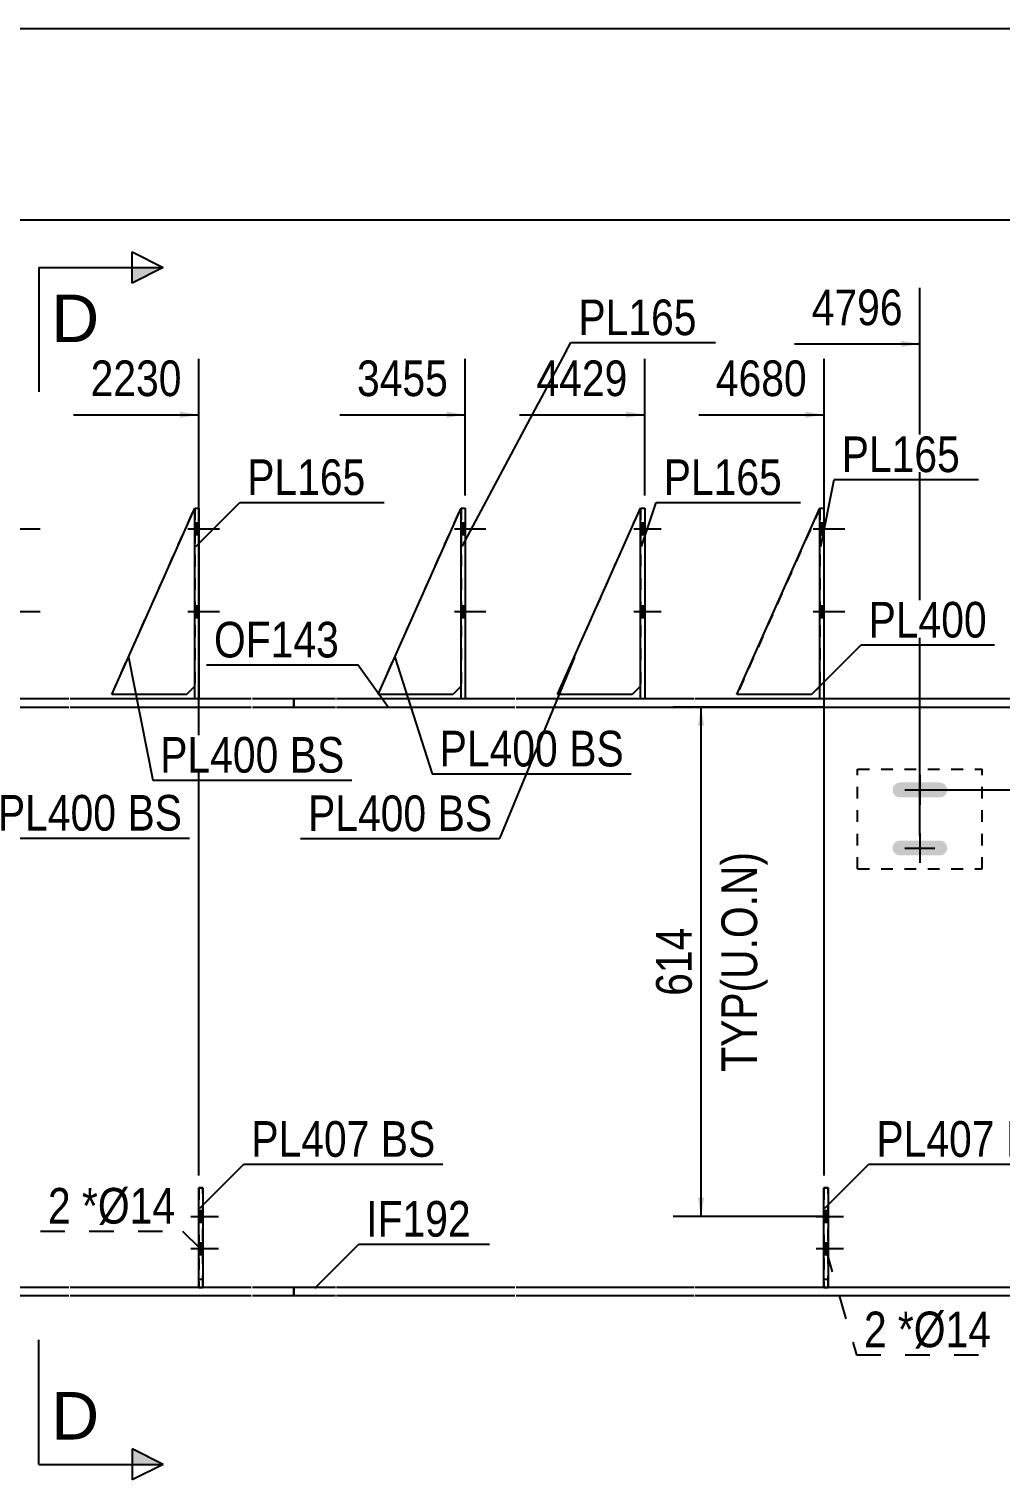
# Model space of a CAD drawing. Header units: millimetres. Extents: x -49 to 353, y -199 to 78.
# Drawn here: x 55.1 to 133.2, y -38.8 to 77.8 of the extents above; entities that cross this region are included whole.
import ezdxf

# ---------------------------------------------------------------- set-up
doc = ezdxf.new("R2010")
doc.units = ezdxf.units.MM
doc.linetypes.add('DXK_LINE_DOT1', pattern=[1.8814, 0.9407, -0.9407])
doc.linetypes.add('DXK_LINE_DOT2', pattern=[3.9198, 1.9599, -1.9599])
doc.styles.add('Arial', font='ARIAL.TTF', dxfattribs={"height": 0.2})
doc.styles.add('Arial Narrow', font='ARIALN.TTF', dxfattribs={"height": 0.2})

# ---------------------------------------------------------------- blocks, each defined once
blk = doc.blocks.new('Unknown-627019862-1200')
at = {"color": 5, "linetype": 'Continuous'}
blk.add_line((353.34, 77.84), (-46.66, 77.84), dxfattribs=at)
blk = doc.blocks.new('Part-627019862-1225 - 1220')
at = {"color": 7, "linetype": 'DXK_LINE_DOT1'}
for p, q in [((61.78, 24.33), (68.45, 39.33)), ((68.45, 39.33), (68.45, 25)), ((68.45, 25), (67.78, 24.33)), ((67.78, 24.33), (61.78, 24.33))]:
    blk.add_line(p, q, dxfattribs=at)
blk = doc.blocks.new('Part-627019862-1229 - 1220')
at = {"color": 7, "linetype": 'DXK_LINE_DOT1'}
for p, q in [((119, -15.33), (119, -23.33)), ((119.33, -15.33), (119, -15.33)), ((119.33, -23.33), (119.33, -15.33)), ((119, -22.67), (119.33, -22.67)), ((119, -23.33), (119.33, -23.33))]:
    blk.add_line(p, q, dxfattribs=at)
blk = doc.blocks.new('Part-627019862-1230 - 1220')
at = {"color": 2, "linetype": 'Continuous'}
for p, q in [((119, -23.33), (119, -15.33)), ((119, -15.33), (119.33, -15.33)), ((119.33, -15.33), (119.33, -23.33)), ((119.33, -23.33), (119, -23.33))]:
    blk.add_line(p, q, dxfattribs=at)
blk = doc.blocks.new('Part-627019862-1232 - 1220')
at = {"color": 2, "linetype": 'Continuous'}
for p, q in [((83.18, 24.33), (89.85, 39.33)), ((89.85, 25), (89.18, 24.33)), ((89.18, 24.33), (83.18, 24.33))]:
    blk.add_line(p, q, dxfattribs=at)
at = {"color": 7, "linetype": 'DXK_LINE_DOT1'}
blk.add_line((89.85, 39.33), (89.85, 25), dxfattribs=at)
blk = doc.blocks.new('Part-627019862-1233 - 1220')
at = {"color": 2, "linetype": 'Continuous'}
for p, q in [((112, 24.33), (118.67, 39.33)), ((118.67, 25), (118, 24.33)), ((118, 24.33), (112, 24.33))]:
    blk.add_line(p, q, dxfattribs=at)
at = {"color": 7, "linetype": 'DXK_LINE_DOT1'}
blk.add_line((118.67, 39.33), (118.67, 25), dxfattribs=at)
blk = doc.blocks.new('Part-627019862-1241 - 1220')
at = {"color": 7, "linetype": 'DXK_LINE_DOT1'}
for p, q in [((68.78, -15.33), (68.78, -23.33)), ((69.11, -15.33), (68.78, -15.33)), ((69.11, -23.33), (69.11, -15.33)), ((68.78, -22.67), (69.11, -22.67)), ((68.78, -23.33), (69.11, -23.33))]:
    blk.add_line(p, q, dxfattribs=at)
blk = doc.blocks.new('Part-627019862-1242 - 1220')
at = {"color": 2, "linetype": 'Continuous'}
for p, q in [((68.78, -23.33), (68.78, -15.33)), ((68.78, -15.33), (69.11, -15.33)), ((69.11, -15.33), (69.11, -23.33)), ((69.11, -23.33), (68.78, -23.33))]:
    blk.add_line(p, q, dxfattribs=at)
blk = doc.blocks.new('Part-627019862-1243 - 1220')
at = {"color": 2, "linetype": 'Continuous'}
for p, q in [((61.78, 24.33), (68.45, 39.33)), ((68.45, 25), (67.78, 24.33)), ((67.78, 24.33), (61.78, 24.33))]:
    blk.add_line(p, q, dxfattribs=at)
blk = doc.blocks.new('Part-627019862-1244 - 1220')
at = {"color": 2, "linetype": 'Continuous'}
for p, q in [((68.45, 24), (68.45, 39.33)), ((68.45, 39.33), (68.78, 39.33)), ((68.78, 39.33), (68.78, 24))]:
    blk.add_line(p, q, dxfattribs=at)
at = {"color": 7, "linetype": 'DXK_LINE_DOT1'}
blk.add_line((68.78, 24), (68.45, 24), dxfattribs=at)
blk = doc.blocks.new('Part-627019862-1247 - 1220')
at = {"color": 2, "linetype": 'Continuous'}
for p, q in [((97.6, 24.33), (104.27, 39.33)), ((104.27, 25), (103.6, 24.33)), ((103.6, 24.33), (97.6, 24.33))]:
    blk.add_line(p, q, dxfattribs=at)
at = {"color": 7, "linetype": 'DXK_LINE_DOT1'}
blk.add_line((104.27, 39.33), (104.27, 25), dxfattribs=at)
blk = doc.blocks.new('Part-627019862-1248 - 1220')
at = {"color": 7, "linetype": 'DXK_LINE_DOT1'}
for p, q in [((97.6, 24.33), (104.27, 39.33)), ((104.27, 25), (103.6, 24.33)), ((103.6, 24.33), (97.6, 24.33))]:
    blk.add_line(p, q, dxfattribs=at)
blk = doc.blocks.new('Part-627019862-1255 - 1220')
at = {"color": 2, "linetype": 'Continuous'}
for p, q in [((0, 24), (0, 23.33)), ((29.53, 24), (0, 24)), ((0, 23.33), (29.53, 23.33)), ((43.93, 24), (29.63, 24)), ((29.63, 23.33), (43.93, 23.33)), ((58.35, 24), (44.03, 24)), ((44.03, 23.33), (58.35, 23.33)), ((72.98, 24), (58.45, 24)), ((58.45, 23.33), (72.98, 23.33)), ((76.41, 24), (73.08, 24)), ((73.08, 23.33), (76.41, 23.33)), ((76.41, 23.33), (76.41, 24))]:
    blk.add_line(p, q, dxfattribs=at)
blk = doc.blocks.new('Part-627019862-1256 - 1220')
at = {"color": 2, "linetype": 'Continuous'}
for p, q in [((8.89, -24), (8.89, -23.33)), ((25.33, -23.33), (8.89, -23.33)), ((29.53, -24), (8.89, -24)), ((29.53, -23.33), (25.66, -23.33)), ((43.93, -23.33), (29.63, -23.33)), ((43.93, -24), (29.63, -24)), ((58.35, -23.33), (44.03, -23.33)), ((58.35, -24), (44.03, -24)), ((68.78, -23.33), (58.45, -23.33)), ((72.98, -24), (58.45, -24)), ((72.98, -23.33), (69.11, -23.33)), ((76.41, -23.33), (73.08, -23.33)), ((76.41, -24), (73.08, -24)), ((76.41, -24), (76.41, -23.33))]:
    blk.add_line(p, q, dxfattribs=at)
blk = doc.blocks.new('Part-627019862-1257 - 1220')
at = {"color": 2, "linetype": 'Continuous'}
for p, q in [((76.41, 24), (76.41, 23.33)), ((79.75, 24), (76.41, 24)), ((76.41, 23.33), (79.75, 23.33)), ((94.17, 24), (79.85, 24)), ((79.85, 23.33), (94.17, 23.33)), ((108.57, 24), (94.27, 24)), ((94.27, 23.33), (108.57, 23.33)), ((135.04, 24), (108.67, 24)), ((108.67, 23.33), (135.04, 23.33)), ((151.81, 24), (135.14, 24)), ((135.14, 23.33), (151.81, 23.33)), ((155.24, 24), (151.91, 24)), ((151.91, 23.33), (155.24, 23.33)), ((155.24, 23.33), (155.24, 24))]:
    blk.add_line(p, q, dxfattribs=at)
blk = doc.blocks.new('Part-627019862-1261 - 1220')
at = {"color": 2, "linetype": 'Continuous'}
for p, q in [((79.75, -23.33), (76.41, -23.33)), ((76.41, -23.33), (76.41, -24)), ((79.75, -24), (76.41, -24)), ((94.17, -23.33), (79.85, -23.33)), ((94.17, -24), (79.85, -24)), ((108.57, -23.33), (94.27, -23.33)), ((108.57, -24), (94.27, -24)), ((119, -23.33), (108.67, -23.33)), ((135.04, -24), (108.67, -24)), ((135.04, -23.33), (119.33, -23.33)), ((151.81, -23.33), (135.14, -23.33)), ((151.81, -24), (135.14, -24)), ((174.58, -23.33), (151.91, -23.33)), ((174.56, -24), (151.91, -24)), ((177.91, -24.13), (174.56, -24)), ((174.58, -23.33), (177.91, -23.47)), ((178.01, -24), (181.38, -24.13)), ((181.38, -24.13), (181.36, -24.8)), ((181.36, -24.8), (178.01, -24.67))]:
    blk.add_line(p, q, dxfattribs=at)
blk = doc.blocks.new('Part-627019862-1271 - 1220')
at = {"color": 7, "linetype": 'DXK_LINE_DOT1'}
for p, q in [((121.71, 10.33), (121.71, 18.33)), ((121.71, 18.33), (131.71, 18.33)), ((131.71, 10.33), (131.71, 18.33)), ((121.71, 10.33), (131.71, 10.33))]:
    blk.add_line(p, q, dxfattribs=at)
blk = doc.blocks.new('Part-627019862-1275 - 1220')
at = {"color": 2, "linetype": 'Continuous'}
for p, q in [((89.85, 24), (89.85, 39.33)), ((89.85, 39.33), (90.18, 39.33)), ((90.18, 39.33), (90.18, 24))]:
    blk.add_line(p, q, dxfattribs=at)
at = {"color": 7, "linetype": 'DXK_LINE_DOT1'}
blk.add_line((90.18, 24), (89.85, 24), dxfattribs=at)
blk = doc.blocks.new('Part-627019862-1276 - 1220')
at = {"color": 2, "linetype": 'Continuous'}
for p, q in [((118.67, 24), (118.67, 39.33)), ((118.67, 39.33), (119, 39.33)), ((119, 39.33), (119, 24))]:
    blk.add_line(p, q, dxfattribs=at)
at = {"color": 7, "linetype": 'DXK_LINE_DOT1'}
blk.add_line((119, 24), (118.67, 24), dxfattribs=at)
blk = doc.blocks.new('Part-627019862-1289 - 1220')
at = {"color": 7, "linetype": 'DXK_LINE_DOT1'}
for p, q in [((118.68, 39.33), (112.01, 24.33)), ((118.68, 39.33), (118.68, 25)), ((118.68, 25), (118.67, 24.99)), ((118, 24.33), (112.01, 24.33))]:
    blk.add_line(p, q, dxfattribs=at)
at = {"color": 2, "linetype": 'Continuous'}
for p, q in [((118.67, 24.99), (118.01, 24.33)), ((118.01, 24.33), (118, 24.33))]:
    blk.add_line(p, q, dxfattribs=at)
blk = doc.blocks.new('Part-627019862-1290 - 1220')
at = {"color": 7, "linetype": 'DXK_LINE_DOT1'}
for p, q in [((83.18, 24.33), (89.85, 39.33)), ((89.85, 25), (89.18, 24.33)), ((89.18, 24.33), (83.18, 24.33))]:
    blk.add_line(p, q, dxfattribs=at)
blk = doc.blocks.new('Part-627019862-1292 - 1220')
at = {"color": 7, "linetype": 'DXK_LINE_DOT1'}
for p, q in [((8.76, -23.33), (0, 23.33)), ((0, 23.33), (29.53, 23.33)), ((29.63, 23.33), (43.93, 23.33)), ((44.03, 23.33), (58.35, 23.33)), ((58.45, 23.33), (72.98, 23.33)), ((73.08, 23.33), (79.75, 23.33)), ((79.85, 23.33), (94.17, 23.33)), ((94.27, 23.33), (108.57, 23.33)), ((108.67, 23.33), (135.04, 23.33)), ((135.14, 23.33), (151.81, 23.33)), ((151.91, 23.33), (174.58, 23.33)), ((174.58, 23.33), (174.58, -23.33)), ((25.33, -23.33), (8.89, -23.33)), ((29.53, -23.33), (25.66, -23.33)), ((43.93, -23.33), (29.63, -23.33)), ((58.35, -23.33), (44.03, -23.33)), ((68.78, -23.33), (58.45, -23.33)), ((72.98, -23.33), (69.11, -23.33)), ((79.75, -23.33), (73.08, -23.33)), ((94.17, -23.33), (79.85, -23.33)), ((108.57, -23.33), (94.27, -23.33)), ((119, -23.33), (108.67, -23.33)), ((135.04, -23.33), (119.33, -23.33)), ((151.81, -23.33), (135.14, -23.33)), ((174.58, -23.33), (151.91, -23.33))]:
    blk.add_line(p, q, dxfattribs=at)
at = {"color": 2, "linetype": 'Continuous'}
blk.add_line((8.89, -23.33), (8.76, -23.33), dxfattribs=at)
blk = doc.blocks.new('Bolt-627019862-1295 - 1220')
at = {"linetype": 'Continuous'}
for points in [[(128.86, 16.44), (128.91, 16.67), (128.86, 16.9), (128.73, 17.09), (128.54, 17.22), (128.31, 17.27), (125.11, 17.27), (124.88, 17.22), (124.69, 17.09), (124.56, 16.9), (124.51, 16.67), (124.56, 16.44), (124.69, 16.24), (124.88, 16.11), (125.11, 16.07), (128.31, 16.07), (128.54, 16.11), (128.73, 16.24)], [(128.86, 11.77), (128.91, 12), (128.86, 12.23), (128.73, 12.43), (128.54, 12.56), (128.31, 12.6), (125.11, 12.6), (124.88, 12.56), (124.69, 12.43), (124.56, 12.23), (124.51, 12), (124.56, 11.77), (124.69, 11.58), (124.88, 11.45), (125.11, 11.4), (128.31, 11.4), (128.54, 11.45), (128.73, 11.58)]]:
    blk.add_hatch(color=3, dxfattribs=at).paths.add_polyline_path(points)
at = {"color": 3, "linetype": 'Continuous'}
for p, q in [((126.71, 17.87), (126.71, 15.47)), ((125.51, 16.67), (127.91, 16.67)), ((126.71, 13.2), (126.71, 10.8)), ((125.51, 12), (127.91, 12))]:
    blk.add_line(p, q, dxfattribs=at)
blk = doc.blocks.new('Bolt-627019862-1300 - 1220')
at = {"linetype": 'Continuous'}
for points in [[(54.36, 37.2), (54.36, 38.13), (54.03, 38.13), (54.03, 37.2)], [(54.36, 37.2), (54.36, 38.13), (54.03, 38.13), (54.03, 37.2)], [(54.36, 37.2), (54.36, 38.13), (54.03, 38.13), (54.03, 37.2)], [(54.36, 30.53), (54.36, 31.47), (54.03, 31.47), (54.03, 30.53)], [(54.36, 30.53), (54.36, 31.47), (54.03, 31.47), (54.03, 30.53)], [(54.36, 30.53), (54.36, 31.47), (54.03, 31.47), (54.03, 30.53)]]:
    blk.add_hatch(color=3, dxfattribs=at).paths.add_polyline_path(points)
at = {"color": 3, "linetype": 'Continuous'}
for p, q in [((53.49, 37.67), (56.03, 37.67)), ((53.49, 37.67), (56.03, 37.67)), ((53.49, 37.67), (56.03, 37.67)), ((54.03, 38.13), (54.36, 38.13)), ((54.03, 38.13), (54.36, 38.13)), ((54.03, 38.13), (54.36, 38.13)), ((54.03, 37.2), (54.36, 37.2)), ((54.03, 37.2), (54.36, 37.2)), ((54.03, 37.2), (54.36, 37.2)), ((53.49, 31), (56.03, 31)), ((53.49, 31), (56.03, 31)), ((53.49, 31), (56.03, 31)), ((54.03, 31.47), (54.36, 31.47)), ((54.03, 31.47), (54.36, 31.47)), ((54.03, 31.47), (54.36, 31.47)), ((54.03, 30.53), (54.36, 30.53)), ((54.03, 30.53), (54.36, 30.53)), ((54.03, 30.53), (54.36, 30.53))]:
    blk.add_line(p, q, dxfattribs=at)
blk = doc.blocks.new('Bolt-627019862-1301 - 1220')
at = {"linetype": 'Continuous'}
for points in [[(90.18, 37.2), (90.18, 38.13), (89.85, 38.13), (89.85, 37.2)], [(90.18, 37.2), (90.18, 38.13), (89.85, 38.13), (89.85, 37.2)], [(90.18, 37.2), (90.18, 38.13), (89.85, 38.13), (89.85, 37.2)], [(90.18, 30.53), (90.18, 31.47), (89.85, 31.47), (89.85, 30.53)], [(90.18, 30.53), (90.18, 31.47), (89.85, 31.47), (89.85, 30.53)], [(90.18, 30.53), (90.18, 31.47), (89.85, 31.47), (89.85, 30.53)]]:
    blk.add_hatch(color=3, dxfattribs=at).paths.add_polyline_path(points)
at = {"color": 3, "linetype": 'Continuous'}
for p, q in [((89.31, 37.67), (91.85, 37.67)), ((89.31, 37.67), (91.85, 37.67)), ((89.31, 37.67), (91.85, 37.67)), ((89.85, 38.13), (90.18, 38.13)), ((89.85, 38.13), (90.18, 38.13)), ((89.85, 38.13), (90.18, 38.13)), ((89.85, 37.2), (90.18, 37.2)), ((89.85, 37.2), (90.18, 37.2)), ((89.85, 37.2), (90.18, 37.2)), ((89.31, 31), (91.85, 31)), ((89.31, 31), (91.85, 31)), ((89.31, 31), (91.85, 31)), ((89.85, 31.47), (90.18, 31.47)), ((89.85, 31.47), (90.18, 31.47)), ((89.85, 31.47), (90.18, 31.47)), ((89.85, 30.53), (90.18, 30.53)), ((89.85, 30.53), (90.18, 30.53)), ((89.85, 30.53), (90.18, 30.53))]:
    blk.add_line(p, q, dxfattribs=at)
blk = doc.blocks.new('Bolt-627019862-1302 - 1220')
at = {"linetype": 'Continuous'}
for points in [[(119, 37.2), (119, 38.13), (118.67, 38.13), (118.67, 37.2)], [(119, 37.2), (119, 38.13), (118.67, 38.13), (118.67, 37.2)], [(119, 37.2), (119, 38.13), (118.67, 38.13), (118.67, 37.2)], [(119, 30.53), (119, 31.47), (118.67, 31.47), (118.67, 30.53)], [(119, 30.53), (119, 31.47), (118.67, 31.47), (118.67, 30.53)], [(119, 30.53), (119, 31.47), (118.67, 31.47), (118.67, 30.53)]]:
    blk.add_hatch(color=3, dxfattribs=at).paths.add_polyline_path(points)
at = {"color": 3, "linetype": 'Continuous'}
for p, q in [((118.13, 37.67), (120.67, 37.67)), ((118.13, 37.67), (120.67, 37.67)), ((118.13, 37.67), (120.67, 37.67)), ((118.67, 38.13), (119, 38.13)), ((118.67, 38.13), (119, 38.13)), ((118.67, 38.13), (119, 38.13)), ((118.67, 37.2), (119, 37.2)), ((118.67, 37.2), (119, 37.2)), ((118.67, 37.2), (119, 37.2)), ((118.13, 31), (120.67, 31)), ((118.13, 31), (120.67, 31)), ((118.13, 31), (120.67, 31)), ((118.67, 31.47), (119, 31.47)), ((118.67, 31.47), (119, 31.47)), ((118.67, 31.47), (119, 31.47)), ((118.67, 30.53), (119, 30.53)), ((118.67, 30.53), (119, 30.53)), ((118.67, 30.53), (119, 30.53))]:
    blk.add_line(p, q, dxfattribs=at)
blk = doc.blocks.new('Bolt-627019862-1313 - 1220')
at = {"linetype": 'Continuous'}
for points in [[(104.6, 37.2), (104.6, 38.13), (104.27, 38.13), (104.27, 37.2)], [(104.6, 37.2), (104.6, 38.13), (104.27, 38.13), (104.27, 37.2)], [(104.6, 37.2), (104.6, 38.13), (104.27, 38.13), (104.27, 37.2)], [(104.6, 30.53), (104.6, 31.47), (104.27, 31.47), (104.27, 30.53)], [(104.6, 30.53), (104.6, 31.47), (104.27, 31.47), (104.27, 30.53)], [(104.6, 30.53), (104.6, 31.47), (104.27, 31.47), (104.27, 30.53)]]:
    blk.add_hatch(color=3, dxfattribs=at).paths.add_polyline_path(points)
at = {"color": 3, "linetype": 'Continuous'}
for p, q in [((103.73, 37.67), (105.93, 37.67)), ((103.73, 37.67), (105.93, 37.67)), ((103.73, 37.67), (105.93, 37.67)), ((104.27, 38.13), (104.6, 38.13)), ((104.27, 38.13), (104.6, 38.13)), ((104.27, 38.13), (104.6, 38.13)), ((104.27, 37.2), (104.6, 37.2)), ((104.27, 37.2), (104.6, 37.2)), ((104.27, 37.2), (104.6, 37.2)), ((103.73, 31), (105.93, 31)), ((103.73, 31), (105.93, 31)), ((103.73, 31), (105.93, 31)), ((104.27, 31.47), (104.6, 31.47)), ((104.27, 31.47), (104.6, 31.47)), ((104.27, 31.47), (104.6, 31.47)), ((104.27, 30.53), (104.6, 30.53)), ((104.27, 30.53), (104.6, 30.53)), ((104.27, 30.53), (104.6, 30.53))]:
    blk.add_line(p, q, dxfattribs=at)
blk = doc.blocks.new('Bolt-627019862-1316 - 1220')
at = {"linetype": 'Continuous'}
for points in [[(68.78, 37.2), (68.78, 38.13), (68.45, 38.13), (68.45, 37.2)], [(68.78, 37.2), (68.78, 38.13), (68.45, 38.13), (68.45, 37.2)], [(68.78, 37.2), (68.78, 38.13), (68.45, 38.13), (68.45, 37.2)], [(68.78, 30.53), (68.78, 31.47), (68.45, 31.47), (68.45, 30.53)], [(68.78, 30.53), (68.78, 31.47), (68.45, 31.47), (68.45, 30.53)], [(68.78, 30.53), (68.78, 31.47), (68.45, 31.47), (68.45, 30.53)]]:
    blk.add_hatch(color=3, dxfattribs=at).paths.add_polyline_path(points)
at = {"color": 3, "linetype": 'Continuous'}
for p, q in [((67.91, 37.67), (70.45, 37.67)), ((67.91, 37.67), (70.45, 37.67)), ((67.91, 37.67), (70.45, 37.67)), ((68.45, 38.13), (68.78, 38.13)), ((68.45, 38.13), (68.78, 38.13)), ((68.45, 38.13), (68.78, 38.13)), ((68.45, 37.2), (68.78, 37.2)), ((68.45, 37.2), (68.78, 37.2)), ((68.45, 37.2), (68.78, 37.2)), ((67.91, 31), (70.45, 31)), ((67.91, 31), (70.45, 31)), ((67.91, 31), (70.45, 31)), ((68.45, 31.47), (68.78, 31.47)), ((68.45, 31.47), (68.78, 31.47)), ((68.45, 31.47), (68.78, 31.47)), ((68.45, 30.53), (68.78, 30.53)), ((68.45, 30.53), (68.78, 30.53)), ((68.45, 30.53), (68.78, 30.53))]:
    blk.add_line(p, q, dxfattribs=at)
blk = doc.blocks.new('Bolt-627019862-1317 - 1220')
at = {"linetype": 'Continuous'}
for points in [[(69.11, -18.08), (69.11, -17.15), (68.78, -17.15), (68.78, -18.08)], [(69.11, -20.67), (69.11, -19.73), (68.78, -19.73), (68.78, -20.67)]]:
    blk.add_hatch(color=3, dxfattribs=at).paths.add_polyline_path(points)
at = {"color": 3, "linetype": 'Continuous'}
for p, q in [((68.78, -17.15), (69.11, -17.15)), ((68.15, -17.61), (70.35, -17.61)), ((68.78, -18.08), (69.11, -18.08)), ((68.78, -19.73), (69.11, -19.73)), ((68.15, -20.2), (70.35, -20.2)), ((68.78, -20.67), (69.11, -20.67))]:
    blk.add_line(p, q, dxfattribs=at)
blk = doc.blocks.new('Bolt-627019862-1318 - 1220')
at = {"color": 3, "linetype": 'DXK_LINE_DOT2'}
for p, q in [((68.78, -17.15), (69.11, -17.15)), ((68.15, -17.61), (70.35, -17.61)), ((68.78, -18.08), (69.11, -18.08)), ((68.78, -19.73), (69.11, -19.73)), ((68.15, -20.2), (70.35, -20.2)), ((68.78, -20.67), (69.11, -20.67))]:
    blk.add_line(p, q, dxfattribs=at)
blk = doc.blocks.new('Bolt-627019862-1322 - 1220')
at = {"linetype": 'Continuous'}
for points in [[(119.33, -18.08), (119.33, -17.15), (119, -17.15), (119, -18.08)], [(119.33, -20.67), (119.33, -19.73), (119, -19.73), (119, -20.67)]]:
    blk.add_hatch(color=3, dxfattribs=at).paths.add_polyline_path(points)
at = {"color": 3, "linetype": 'Continuous'}
for p, q in [((119, -17.15), (119.33, -17.15)), ((118.37, -17.61), (120.57, -17.61)), ((119, -18.08), (119.33, -18.08)), ((119, -19.73), (119.33, -19.73)), ((118.37, -20.2), (120.57, -20.2)), ((119, -20.67), (119.33, -20.67))]:
    blk.add_line(p, q, dxfattribs=at)
blk = doc.blocks.new('Bolt-627019862-1323 - 1220')
at = {"color": 3, "linetype": 'DXK_LINE_DOT2'}
for p, q in [((119, -17.15), (119.33, -17.15)), ((118.37, -17.61), (120.57, -17.61)), ((119, -18.08), (119.33, -18.08)), ((119, -19.73), (119.33, -19.73)), ((118.37, -20.2), (120.57, -20.2)), ((119, -20.67), (119.33, -20.67))]:
    blk.add_line(p, q, dxfattribs=at)
blk = doc.blocks.new('Part-627019862-1339 - 1220')
at = {"color": 2, "linetype": 'Continuous'}
for p, q in [((104.27, 24), (104.27, 39.33)), ((104.27, 39.33), (104.6, 39.33)), ((104.6, 39.33), (104.6, 24))]:
    blk.add_line(p, q, dxfattribs=at)
at = {"color": 7, "linetype": 'DXK_LINE_DOT1'}
blk.add_line((104.6, 24), (104.27, 24), dxfattribs=at)
blk = doc.blocks.new('StraightDimension-627019862-1372 - 1220')
at = {"color": 7, "linetype": 'Continuous'}
blk.add_line((-2.59, 62.49), (309.43, 62.49), dxfattribs=at)
blk = doc.blocks.new('StraightDimension-627019862-1742 - 1220')
at = {"linetype": 'Continuous'}
for points in [[(108.88, 21.83), (109.13, 23.33), (109.38, 21.83)], [(109.38, -16.11), (109.13, -17.61), (108.88, -16.11)]]:
    blk.add_hatch(color=7, dxfattribs=at).paths.add_polyline_path(points)
at = {"color": 7, "linetype": 'Continuous'}
for p, q in [((118.94, 23.33), (106.88, 23.33)), ((109.13, -17.61), (109.13, 23.33)), ((118.94, -17.61), (106.88, -17.61))]:
    blk.add_line(p, q, dxfattribs=at)
at = {"color": 0, "linetype": 'Continuous'}
blk.add_wipeout([(114.23, 12.31), (110.03, 12.31), (110.03, -6.59), (114.23, -6.59)], dxfattribs=at)
at = {"color": 3, "linetype": 'Continuous', "style": 'Arial Narrow'}
blk.add_text('TYP(U.O.N)', height=2.863, rotation=90.0002, dxfattribs=at).set_placement((113.63, -5.99))
at = {"color": 0}
blk.add_wipeout([(108.98, 6.2), (104.78, 6.2), (104.78, -0.48), (108.98, -0.48)], dxfattribs=at)
at = {"color": 3, "style": 'Arial Narrow'}
blk.add_text('614', height=2.863, rotation=90.0002, dxfattribs=at).set_placement((108.38, 0.12))
blk = doc.blocks.new('StraightDimension-627019862-2004 - 1220')
at = {"linetype": 'Continuous'}
for points in [[(152.23, 21.83), (152.48, 23.33), (152.73, 21.83)], [(152.73, 18.17), (152.48, 16.67), (152.23, 18.17)]]:
    blk.add_hatch(color=7, dxfattribs=at).paths.add_polyline_path(points)
at = {"color": 7, "linetype": 'Continuous'}
for p, q in [((157.14, 23.33), (150.23, 23.33)), ((152.48, 16.67), (152.48, 23.33)), ((127.71, 16.67), (154.88, 16.67))]:
    blk.add_line(p, q, dxfattribs=at)
at = {"color": 0}
blk.add_wipeout([(152.33, 23.34), (148.13, 23.34), (148.13, 16.66), (152.33, 16.66)], dxfattribs=at)
at = {"color": 3, "style": 'Arial Narrow'}
blk.add_text('100', height=2.863, rotation=90.0002, dxfattribs=at).set_placement((151.73, 17.26))
blk = doc.blocks.new('StraightDimension-627019862-5179 - 1220')
at = {"linetype": 'Continuous'}
blk.add_hatch(color=7, dxfattribs=at).paths.add_polyline_path([(125.21, 52.78), (126.71, 52.53), (125.21, 52.28)])
at = {"color": 7, "linetype": 'Continuous'}
for p, q in [((126.71, 13), (126.71, 57.03)), ((116.65, 52.53), (126.71, 52.53))]:
    blk.add_line(p, q, dxfattribs=at)
at = {"color": 0}
blk.add_wipeout([(125.94, 53.43), (125.94, 57.63), (117.42, 57.63), (117.42, 53.43)], dxfattribs=at)
at = {"color": 3, "style": 'Arial Narrow'}
blk.add_text('4796', height=2.863, dxfattribs=at).set_placement((118.02, 54.03))
blk = doc.blocks.new('StraightDimension-627019862-5180 - 1220')
at = {"linetype": 'Continuous'}
blk.add_hatch(color=7, dxfattribs=at).paths.add_polyline_path([(117.51, 47.08), (119.01, 46.83), (117.51, 46.58)])
at = {"color": 7, "linetype": 'Continuous'}
for p, q in [((119.01, -14.33), (119.01, 51.33)), ((108.95, 46.83), (119.01, 46.83))]:
    blk.add_line(p, q, dxfattribs=at)
at = {"color": 0}
blk.add_wipeout([(118.23, 47.73), (118.23, 51.93), (109.72, 51.93), (109.72, 47.73)], dxfattribs=at)
at = {"color": 3, "style": 'Arial Narrow'}
blk.add_text('4680', height=2.863, dxfattribs=at).set_placement((110.32, 48.33))
blk = doc.blocks.new('StraightDimension-627019862-5181 - 1220')
at = {"linetype": 'Continuous'}
blk.add_hatch(color=7, dxfattribs=at).paths.add_polyline_path([(103.1, 47.08), (104.6, 46.83), (103.1, 46.58)])
at = {"color": 7, "linetype": 'Continuous'}
for p, q in [((104.6, 40.33), (104.6, 51.33)), ((94.54, 46.83), (104.6, 46.83))]:
    blk.add_line(p, q, dxfattribs=at)
at = {"color": 0}
blk.add_wipeout([(103.82, 47.73), (103.82, 51.93), (95.31, 51.93), (95.31, 47.73)], dxfattribs=at)
at = {"color": 3, "style": 'Arial Narrow'}
blk.add_text('4429', height=2.863, dxfattribs=at).set_placement((95.91, 48.33))
blk = doc.blocks.new('StraightDimension-627019862-5182 - 1220')
at = {"linetype": 'Continuous'}
blk.add_hatch(color=7, dxfattribs=at).paths.add_polyline_path([(88.68, 47.08), (90.18, 46.83), (88.68, 46.58)])
at = {"color": 7, "linetype": 'Continuous'}
for p, q in [((90.18, 40.33), (90.18, 51.33)), ((80.12, 46.83), (90.18, 46.83))]:
    blk.add_line(p, q, dxfattribs=at)
at = {"color": 0}
blk.add_wipeout([(89.4, 47.73), (89.4, 51.93), (80.89, 51.93), (80.89, 47.73)], dxfattribs=at)
at = {"color": 3, "style": 'Arial Narrow'}
blk.add_text('3455', height=2.863, dxfattribs=at).set_placement((81.49, 48.33))
blk = doc.blocks.new('StraightDimension-627019862-5183 - 1220')
at = {"linetype": 'Continuous'}
blk.add_hatch(color=7, dxfattribs=at).paths.add_polyline_path([(67.28, 47.08), (68.78, 46.83), (67.28, 46.58)])
at = {"color": 7, "linetype": 'Continuous'}
for p, q in [((68.78, -14.33), (68.78, 51.33)), ((58.72, 46.83), (68.78, 46.83))]:
    blk.add_line(p, q, dxfattribs=at)
at = {"color": 0}
blk.add_wipeout([(68, 47.73), (68, 51.93), (59.49, 51.93), (59.49, 47.73)], dxfattribs=at)
at = {"color": 3, "style": 'Arial Narrow'}
blk.add_text('2230', height=2.863, dxfattribs=at).set_placement((60.09, 48.33))
blk = doc.blocks.new('MarkSet-627019862-5595 - 1220')
at = {"color": 7, "linetype": 'Continuous'}
for p, q in [((68.86, -16.95), (72.4, -13.42)), ((72.4, -13.42), (88.39, -13.42))]:
    blk.add_line(p, q, dxfattribs=at)
at = {"color": 0}
for points in [[(82.5, -12.82), (82.5, -9.82), (73, -9.82), (73, -12.82)], [(87.79, -12.82), (87.79, -9.82), (83.4, -9.82), (83.4, -12.82)]]:
    blk.add_wipeout(points, dxfattribs=at)
for points in [[(82.5, -12.82), (82.5, -9.82), (73, -9.82), (73, -12.82)], [(87.79, -12.82), (87.79, -9.82), (83.4, -9.82), (83.4, -12.82)]]:
    blk.add_wipeout(points, dxfattribs=at)
at = {"color": 3, "style": 'Arial Narrow'}
for s, p in [('PL407', (73, -12.82)), ('BS', (83.4, -12.82))]:
    blk.add_text(s, height=2.863, dxfattribs=at).set_placement(p)
blk = doc.blocks.new('MarkSet-627019862-5639 - 1220')
at = {"color": 7, "linetype": 'Continuous'}
for p, q in [((118.46, 24.79), (121.99, 28.32)), ((121.99, 28.32), (132.7, 28.32))]:
    blk.add_line(p, q, dxfattribs=at)
at = {"color": 0}
blk.add_wipeout([(132.1, 28.92), (132.1, 31.92), (122.59, 31.92), (122.59, 28.92)], dxfattribs=at)
blk.add_wipeout([(132.1, 28.92), (132.1, 31.92), (122.59, 31.92), (122.59, 28.92)], dxfattribs=at)
at = {"color": 3, "style": 'Arial Narrow'}
blk.add_text('PL400', height=2.863, dxfattribs=at).set_placement((122.59, 28.92))
blk = doc.blocks.new('Mark-627019862-5736 - 1220')
at = {"color": 7, "linetype": 'Continuous'}
for p, q in [((68.53, 36.25), (72.07, 39.78)), ((72.07, 39.78), (83.67, 39.78))]:
    blk.add_line(p, q, dxfattribs=at)
at = {"color": 0}
blk.add_wipeout([(82.17, 40.38), (82.17, 43.38), (72.67, 43.38), (72.67, 40.38)], dxfattribs=at)
blk.add_wipeout([(82.17, 40.38), (82.17, 43.38), (72.67, 43.38), (72.67, 40.38)], dxfattribs=at)
at = {"color": 3, "style": 'Arial Narrow'}
blk.add_text('PL165', height=2.863, dxfattribs=at).set_placement((72.67, 40.38))
blk = doc.blocks.new('Mark-627019862-6369 - 1220')
at = {"color": 7, "linetype": 'DXK_LINE_DOT2'}
for p, q in [((119.12, -20.2), (121.62, -28.73)), ((121.62, -28.73), (133.03, -28.73))]:
    blk.add_line(p, q, dxfattribs=at)
at = {"color": 0}
for points in [[(124.04, -28.13), (124.04, -25.13), (122.22, -25.13), (122.22, -28.13)], [(126.22, -28.13), (126.22, -25.13), (124.94, -25.13), (124.94, -28.13)]]:
    blk.add_wipeout(points, dxfattribs=at)
for points in [[(124.04, -28.13), (124.04, -25.13), (122.22, -25.13), (122.22, -28.13)], [(126.22, -28.13), (126.22, -25.13), (124.94, -25.13), (124.94, -28.13)]]:
    blk.add_wipeout(points, dxfattribs=at)
at = {"color": 3, "style": 'Arial Narrow'}
blk.add_text('2', height=2.86, dxfattribs=at).set_placement((122.22, -28.13))
at = {"color": 0}
blk.add_wipeout([(132.43, -28.13), (132.43, -25.13), (126.22, -25.13), (126.22, -28.13)], dxfattribs=at)
blk.add_wipeout([(132.43, -28.13), (132.43, -25.13), (126.22, -25.13), (126.22, -28.13)], dxfattribs=at)
at = {"color": 3, "style": 'Arial Narrow'}
for s, height, p in [('*', 2.86, (124.94, -28.13)), ('Ø14', 2.863, (126.22, -28.13))]:
    blk.add_text(s, height=height, dxfattribs=at).set_placement(p)
blk = doc.blocks.new('SectionMark-627019862-2061 - 1220')
at = {"linetype": 'Continuous'}
for points in [[(63.42, 57.42), (63.42, 58.67), (65.92, 58.67)], [(63.42, -37.55), (63.42, -36.3), (65.92, -37.55)]]:
    blk.add_hatch(color=30, dxfattribs=at).paths.add_polyline_path(points)
at = {"color": 30, "linetype": 'Continuous'}
for p, q in [((63.42, 57.42), (63.42, 59.92)), ((63.42, 59.92), (65.92, 58.67)), ((55.92, 58.67), (55.92, 48.67)), ((55.92, 58.67), (65.92, 58.67)), ((65.92, 58.67), (63.42, 57.42)), ((55.92, -37.55), (55.92, -27.55)), ((65.92, -37.55), (63.42, -36.3)), ((63.42, -36.3), (63.42, -38.8)), ((55.92, -37.55), (65.92, -37.55)), ((65.92, -37.55), (63.42, -38.8))]:
    blk.add_line(p, q, dxfattribs=at)
at = {"color": 0, "linetype": 'Continuous'}
for points in [[(60.77, 52.67), (60.77, 56.67), (56.92, 56.67), (56.92, 52.67)], [(60.77, -35.55), (60.77, -31.55), (56.92, -31.55), (56.92, -35.55)]]:
    blk.add_wipeout(points, dxfattribs=at)
at = {"color": 96, "linetype": 'Continuous', "style": 'Arial'}
for p in [(56.92, 52.67), (56.92, -35.55)]:
    blk.add_text('D', height=3.82, dxfattribs=at).set_placement(p)
blk = doc.blocks.new('MarkSet-627019862-5540 - 1220')
at = {"color": 7, "linetype": 'Continuous'}
for p, q in [((63.13, 27.35), (65.08, 17.46)), ((65.08, 17.46), (81.07, 17.46))]:
    blk.add_line(p, q, dxfattribs=at)
at = {"color": 0}
for points in [[(75.19, 18.06), (75.19, 21.06), (65.68, 21.06), (65.68, 18.06)], [(80.47, 18.06), (80.47, 21.06), (76.09, 21.06), (76.09, 18.06)]]:
    blk.add_wipeout(points, dxfattribs=at)
for points in [[(75.19, 18.06), (75.19, 21.06), (65.68, 21.06), (65.68, 18.06)], [(80.47, 18.06), (80.47, 21.06), (76.09, 21.06), (76.09, 18.06)]]:
    blk.add_wipeout(points, dxfattribs=at)
at = {"color": 3, "style": 'Arial Narrow'}
for s, p in [('PL400', (65.68, 18.06)), ('BS', (76.09, 18.06))]:
    blk.add_text(s, height=2.863, dxfattribs=at).set_placement(p)
blk = doc.blocks.new('MarkSet-627019862-5606 - 1220')
at = {"color": 7, "linetype": 'Continuous'}
for p, q in [((119.08, -16.95), (122.62, -13.42)), ((122.62, -13.42), (138.61, -13.42))]:
    blk.add_line(p, q, dxfattribs=at)
at = {"color": 0}
for points in [[(132.72, -12.82), (132.72, -9.82), (123.22, -9.82), (123.22, -12.82)], [(138.01, -12.82), (138.01, -9.82), (133.62, -9.82), (133.62, -12.82)]]:
    blk.add_wipeout(points, dxfattribs=at)
for points in [[(132.72, -12.82), (132.72, -9.82), (123.22, -9.82), (123.22, -12.82)], [(138.01, -12.82), (138.01, -9.82), (133.62, -9.82), (133.62, -12.82)]]:
    blk.add_wipeout(points, dxfattribs=at)
at = {"color": 3, "style": 'Arial Narrow'}
for s, p in [('PL407', (123.22, -12.82)), ('BS', (133.62, -12.82))]:
    blk.add_text(s, height=2.863, dxfattribs=at).set_placement(p)
blk = doc.blocks.new('MarkSet-627019862-5617 - 1220')
at = {"color": 7, "linetype": 'Continuous'}
for p, q in [((48.71, 27.35), (52.04, 12.8)), ((52.04, 12.8), (68.03, 12.8))]:
    blk.add_line(p, q, dxfattribs=at)
at = {"color": 0}
for points in [[(62.15, 13.4), (62.15, 16.4), (52.64, 16.4), (52.64, 13.4)], [(67.43, 13.4), (67.43, 16.4), (63.05, 16.4), (63.05, 13.4)]]:
    blk.add_wipeout(points, dxfattribs=at)
for points in [[(62.15, 13.4), (62.15, 16.4), (52.64, 16.4), (52.64, 13.4)], [(67.43, 13.4), (67.43, 16.4), (63.05, 16.4), (63.05, 13.4)]]:
    blk.add_wipeout(points, dxfattribs=at)
at = {"color": 3, "style": 'Arial Narrow'}
for s, p in [('PL400', (52.64, 13.4)), ('BS', (63.05, 13.4))]:
    blk.add_text(s, height=2.863, dxfattribs=at).set_placement(p)
blk = doc.blocks.new('MarkSet-627019862-5628 - 1220')
at = {"color": 7, "linetype": 'Continuous'}
for p, q in [((84.53, 27.35), (87.53, 17.96)), ((87.53, 17.96), (103.52, 17.96))]:
    blk.add_line(p, q, dxfattribs=at)
at = {"color": 0}
for points in [[(97.64, 18.56), (97.64, 21.56), (88.13, 21.56), (88.13, 18.56)], [(102.92, 18.56), (102.92, 21.56), (98.54, 21.56), (98.54, 18.56)]]:
    blk.add_wipeout(points, dxfattribs=at)
for points in [[(97.64, 18.56), (97.64, 21.56), (88.13, 21.56), (88.13, 18.56)], [(102.92, 18.56), (102.92, 21.56), (98.54, 21.56), (98.54, 18.56)]]:
    blk.add_wipeout(points, dxfattribs=at)
at = {"color": 3, "style": 'Arial Narrow'}
for s, p in [('PL400', (88.13, 18.56)), ('BS', (98.54, 18.56))]:
    blk.add_text(s, height=2.863, dxfattribs=at).set_placement(p)
blk = doc.blocks.new('MarkSet-627019862-5720 - 1220')
at = {"color": 7, "linetype": 'Continuous'}
for p in [(98.95, 27.35), (76.96, 12.76)]:
    blk.add_line(p, (92.95, 12.76), dxfattribs=at)
at = {"color": 0}
for points in [[(87.07, 13.36), (87.07, 16.36), (77.56, 16.36), (77.56, 13.36)], [(92.35, 13.36), (92.35, 16.36), (87.97, 16.36), (87.97, 13.36)]]:
    blk.add_wipeout(points, dxfattribs=at)
for points in [[(87.07, 13.36), (87.07, 16.36), (77.56, 16.36), (77.56, 13.36)], [(92.35, 13.36), (92.35, 16.36), (87.97, 16.36), (87.97, 13.36)]]:
    blk.add_wipeout(points, dxfattribs=at)
at = {"color": 3, "style": 'Arial Narrow'}
for s, p in [('PL400', (77.56, 13.36)), ('BS', (87.97, 13.36))]:
    blk.add_text(s, height=2.863, dxfattribs=at).set_placement(p)
blk = doc.blocks.new('Mark-627019862-5748 - 1220')
at = {"color": 7, "linetype": 'Continuous'}
for p in [(69.4, 26.72), (84, 23.33)]:
    blk.add_line(p, (81.55, 26.72), dxfattribs=at)
at = {"color": 0}
blk.add_wipeout([(80.05, 27.32), (80.05, 30.32), (70, 30.32), (70, 27.32)], dxfattribs=at)
blk.add_wipeout([(80.05, 27.32), (80.05, 30.32), (70, 30.32), (70, 27.32)], dxfattribs=at)
at = {"color": 3, "style": 'Arial Narrow'}
blk.add_text('OF143', height=2.863, dxfattribs=at).set_placement((70, 27.32))
blk = doc.blocks.new('Mark-627019862-5760 - 1220')
at = {"color": 7, "linetype": 'Continuous'}
for p, q in [((78.09, -23.38), (81.63, -19.84)), ((81.63, -19.84), (92.14, -19.84))]:
    blk.add_line(p, q, dxfattribs=at)
at = {"color": 0}
blk.add_wipeout([(90.64, -19.24), (90.64, -16.24), (82.23, -16.24), (82.23, -19.24)], dxfattribs=at)
blk.add_wipeout([(90.64, -19.24), (90.64, -16.24), (82.23, -16.24), (82.23, -19.24)], dxfattribs=at)
at = {"color": 3, "style": 'Arial Narrow'}
blk.add_text('IF192', height=2.863, dxfattribs=at).set_placement((82.23, -19.24))
blk = doc.blocks.new('Mark-627019862-5784 - 1220')
at = {"color": 7, "linetype": 'Continuous'}
for p, q in [((89.93, 36.25), (98.68, 52.63)), ((98.68, 52.63), (110.28, 52.63))]:
    blk.add_line(p, q, dxfattribs=at)
at = {"color": 0}
blk.add_wipeout([(108.78, 53.23), (108.78, 56.23), (99.28, 56.23), (99.28, 53.23)], dxfattribs=at)
blk.add_wipeout([(108.78, 53.23), (108.78, 56.23), (99.28, 56.23), (99.28, 53.23)], dxfattribs=at)
at = {"color": 3, "style": 'Arial Narrow'}
blk.add_text('PL165', height=2.863, dxfattribs=at).set_placement((99.28, 53.23))
blk = doc.blocks.new('Mark-627019862-5787 - 1220')
at = {"color": 7, "linetype": 'Continuous'}
for p, q in [((118.75, 36.25), (119.83, 41.62)), ((119.83, 41.62), (131.43, 41.62))]:
    blk.add_line(p, q, dxfattribs=at)
at = {"color": 0}
blk.add_wipeout([(129.93, 42.22), (129.93, 45.22), (120.43, 45.22), (120.43, 42.22)], dxfattribs=at)
blk.add_wipeout([(129.93, 42.22), (129.93, 45.22), (120.43, 45.22), (120.43, 42.22)], dxfattribs=at)
at = {"color": 3, "style": 'Arial Narrow'}
blk.add_text('PL165', height=2.863, dxfattribs=at).set_placement((120.43, 42.22))
blk = doc.blocks.new('Mark-627019862-5814 - 1220')
at = {"color": 7, "linetype": 'Continuous'}
for p, q in [((104.35, 36.25), (105.53, 39.78)), ((105.53, 39.78), (117.13, 39.78))]:
    blk.add_line(p, q, dxfattribs=at)
at = {"color": 0}
blk.add_wipeout([(115.63, 40.38), (115.63, 43.38), (106.13, 43.38), (106.13, 40.38)], dxfattribs=at)
blk.add_wipeout([(115.63, 40.38), (115.63, 43.38), (106.13, 43.38), (106.13, 40.38)], dxfattribs=at)
at = {"color": 3, "style": 'Arial Narrow'}
blk.add_text('PL165', height=2.863, dxfattribs=at).set_placement((106.13, 40.38))
blk = doc.blocks.new('Mark-627019862-6370 - 1220')
at = {"color": 7, "linetype": 'DXK_LINE_DOT2'}
for p in [(56.06, -18.79), (68.9, -20.2)]:
    blk.add_line(p, (67.48, -18.79), dxfattribs=at)
at = {"color": 0}
for points in [[(58.49, -18.19), (58.49, -15.19), (56.66, -15.19), (56.66, -18.19)], [(60.67, -18.19), (60.67, -15.19), (59.39, -15.19), (59.39, -18.19)]]:
    blk.add_wipeout(points, dxfattribs=at)
for points in [[(58.49, -18.19), (58.49, -15.19), (56.66, -15.19), (56.66, -18.19)], [(60.67, -18.19), (60.67, -15.19), (59.39, -15.19), (59.39, -18.19)]]:
    blk.add_wipeout(points, dxfattribs=at)
at = {"color": 3, "style": 'Arial Narrow'}
blk.add_text('2', height=2.86, dxfattribs=at).set_placement((56.66, -18.19))
at = {"color": 0}
blk.add_wipeout([(66.88, -18.19), (66.88, -15.19), (60.67, -15.19), (60.67, -18.19)], dxfattribs=at)
blk.add_wipeout([(66.88, -18.19), (66.88, -15.19), (60.67, -15.19), (60.67, -18.19)], dxfattribs=at)
at = {"color": 3, "style": 'Arial Narrow'}
for s, height, p in [('*', 2.86, (59.39, -18.19)), ('Ø14', 2.863, (60.67, -18.19))]:
    blk.add_text(s, height=height, dxfattribs=at).set_placement(p)

msp = doc.modelspace()

# ---------------------------------------------------------------- block references
for name in ['Unknown-627019862-1200', 'Part-627019862-1225 - 1220', 'Part-627019862-1243 - 1220', 'Part-627019862-1244 - 1220', 'Part-627019862-1232 - 1220', 'Part-627019862-1290 - 1220', 'Part-627019862-1275 - 1220', 'Part-627019862-1247 - 1220', 'Part-627019862-1248 - 1220', 'Part-627019862-1339 - 1220', 'Part-627019862-1233 - 1220', 'Part-627019862-1289 - 1220', 'Part-627019862-1276 - 1220', 'Bolt-627019862-1300 - 1220', 'Bolt-627019862-1316 - 1220', 'Bolt-627019862-1301 - 1220', 'Bolt-627019862-1313 - 1220', 'Bolt-627019862-1302 - 1220', 'Part-627019862-1255 - 1220', 'Part-627019862-1292 - 1220', 'Part-627019862-1257 - 1220', 'Part-627019862-1271 - 1220', 'Bolt-627019862-1295 - 1220', 'Part-627019862-1241 - 1220', 'Part-627019862-1242 - 1220', 'Part-627019862-1229 - 1220', 'Part-627019862-1230 - 1220', 'Bolt-627019862-1317 - 1220', 'Bolt-627019862-1318 - 1220', 'Bolt-627019862-1322 - 1220', 'Bolt-627019862-1323 - 1220', 'Part-627019862-1256 - 1220', 'Part-627019862-1261 - 1220']:
    msp.add_blockref(name, (0, 0))

# ---------------------------------------------------------------- next in the draw order: block references
msp.add_blockref('StraightDimension-627019862-1372 - 1220', (0, 0))

# ---------------------------------------------------------------- next in the draw order: block references
for name in ['StraightDimension-627019862-5183 - 1220', 'StraightDimension-627019862-5182 - 1220', 'StraightDimension-627019862-5181 - 1220', 'MarkSet-627019862-5628 - 1220', 'StraightDimension-627019862-1742 - 1220', 'StraightDimension-627019862-2004 - 1220', 'Mark-627019862-6369 - 1220']:
    msp.add_blockref(name, (0, 0))

# ---------------------------------------------------------------- next in the draw order: block references
for name in ['SectionMark-627019862-2061 - 1220', 'StraightDimension-627019862-5179 - 1220', 'Mark-627019862-5736 - 1220', 'MarkSet-627019862-5595 - 1220']:
    msp.add_blockref(name, (0, 0))

# ---------------------------------------------------------------- next in the draw order: block references
for name in ['StraightDimension-627019862-5180 - 1220', 'MarkSet-627019862-5540 - 1220', 'Mark-627019862-6370 - 1220', 'Mark-627019862-5760 - 1220']:
    msp.add_blockref(name, (0, 0))

# ---------------------------------------------------------------- next in the draw order: block references
for name in ['Mark-627019862-5784 - 1220', 'Mark-627019862-5787 - 1220', 'MarkSet-627019862-5639 - 1220', 'MarkSet-627019862-5617 - 1220', 'MarkSet-627019862-5720 - 1220', 'MarkSet-627019862-5606 - 1220']:
    msp.add_blockref(name, (0, 0))

# ---------------------------------------------------------------- next in the draw order: block references
for name in ['Mark-627019862-5814 - 1220', 'Mark-627019862-5748 - 1220']:
    msp.add_blockref(name, (0, 0))

doc.saveas('drawing.dxf')
